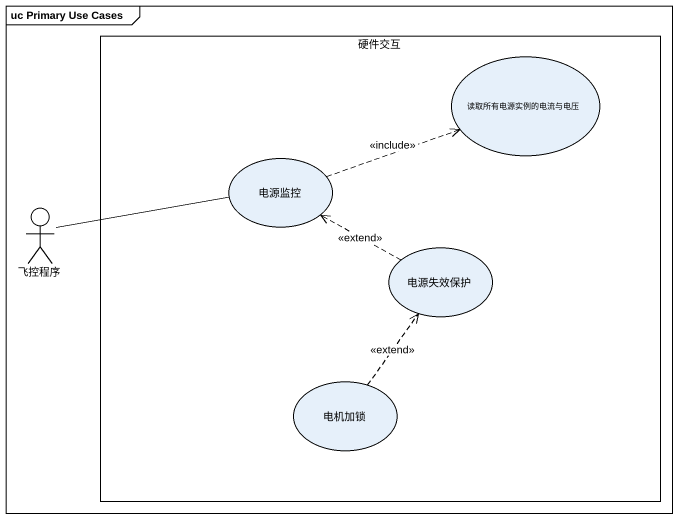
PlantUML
@startuml
mainframe uc Primary Use Cases
rectangle 硬件交互 {
  usecase 读取所有电源实例的电流与电压
  usecase 电源监控
  usecase 电源失效保护
  usecase 电机加锁
}
actor 飞控程序
电源监控 .right.> 读取所有电源实例的电流与电压 : <<include>>
飞控程序 -right- 电源监控
电源失效保护 .left.> 电源监控 : <<extend>>
电机加锁 .up.> 电源失效保护 : <<extend>>
@enduml
